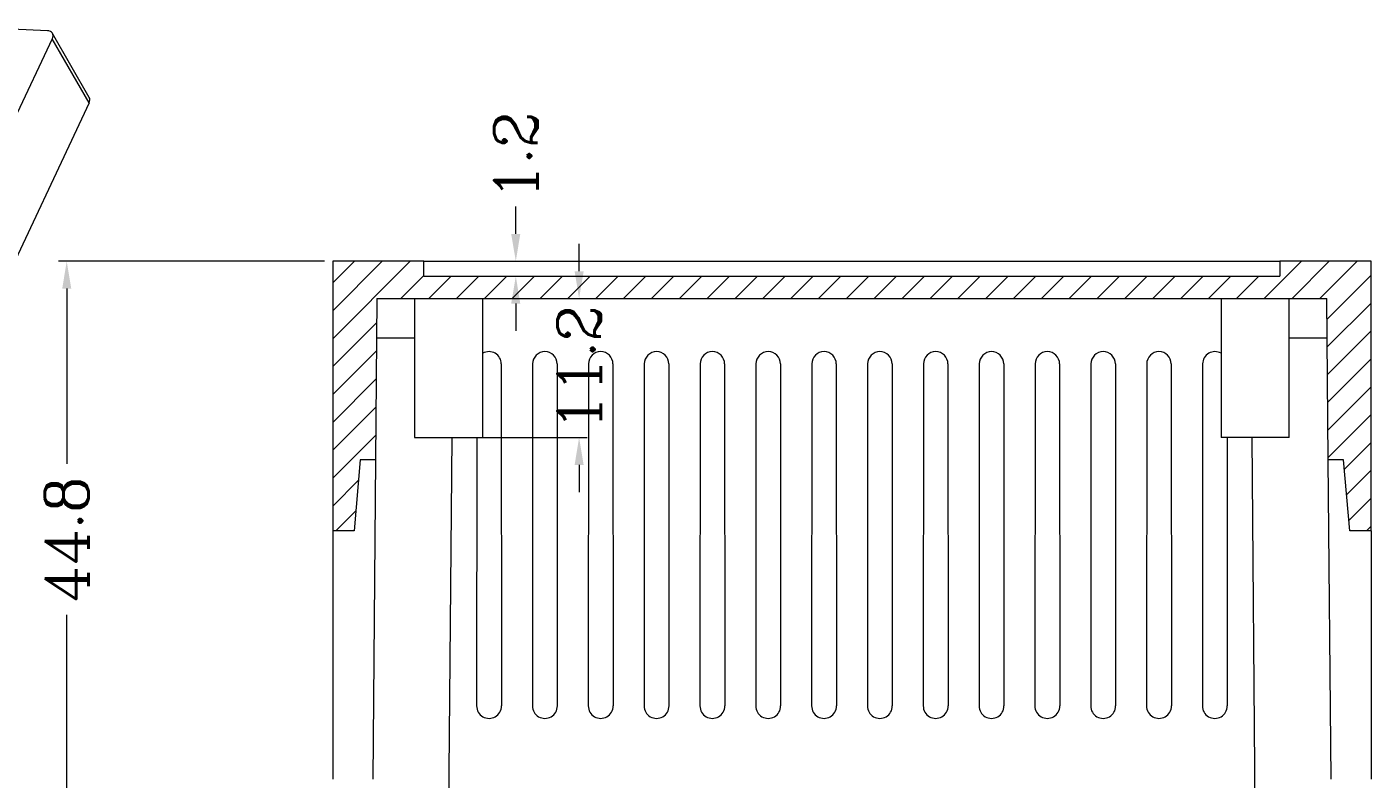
# Model space of a CAD drawing. Header units: millimetres. Extents: x -195 to 1349, y 148 to 750.
# Drawn here: x 751.5 to 859.9, y 609.6 to 670.2 of the extents above; entities that cross this region are included whole.
import ezdxf

# ---------------------------------------------------------------- set-up
doc = ezdxf.new("R2010")
doc.units = ezdxf.units.MM
doc.layers.get('0').update_dxf_attribs({"linetype": 'CONTINUOUS'})
doc.layers.get('Defpoints').update_dxf_attribs({"linetype": 'CONTINUOUS'})
doc.layers.add('100', color=7, linetype='CONTINUOUS', true_color=0xffffff)
doc.layers.add('4', color=7, linetype='CONTINUOUS', true_color=0xffffff)
doc.styles.add('ROMANC', font='romanc.shx', dxfattribs={"bigfont": 'gbcbig.shx'})
doc.dimstyles.new('YanXiu', dxfattribs={"dimtxt": 3.5, "dimasz": 2.2, "dimexe": 0.66, "dimexo": 0.66, "dimgap": 0.66, "dimtad": 0, "dimdec": 1, "dimdsep": 46, "dimtxsty": 'ROMANC', "dimcen": 0, "dimclrd": 131, "dimclre": 131, "dimclrt": 42, "dimazin": 2, "dimtfac": 1, "dimtdec": 1, "dimtofl": 0, "dimtmove": 0, "dimatfit": 3, "dimfxl": 1, "dimlwd": 5, "dimlwe": 5, "dimarcsym": 0})

# ---------------------------------------------------------------- blocks, each defined once
blk = doc.blocks.new('*D47')
at = {"color": 131, "lineweight": 5, "transparency": 16777216}
for p, q in [((796.01, 650.54), (796.01, 652.74)), ((792.16, 648.34), (796.67, 648.34)), ((785.03, 637.14), (796.67, 637.14)), ((796.01, 634.94), (796.01, 632.74))]:
    blk.add_line(p, q, dxfattribs=at)
at = {"color": 131, "lineweight": 18, "transparency": 16777216}
for points in [[(795.65, 650.54), (796.38, 650.54), (796.01, 648.34)], [(795.65, 634.94), (796.38, 634.94), (796.01, 637.14)]]:
    blk.add_solid(points, dxfattribs=at)
at = {"layer": 'Defpoints', "color": 0, "lineweight": 18, "transparency": 16777216}
for p in [(791.5, 648.34), (796.01, 648.34), (784.37, 637.14)]:
    blk.add_point(p, dxfattribs=at)
at = {"color": 42, "lineweight": 18, "transparency": 16777216, "insert": (796.01, 642.74), "char_height": 3.5, "attachment_point": 5, "rotation": 90, "style": 'ROMANC'}
blk.add_mtext('11.2', dxfattribs=at)
blk = doc.blocks.new('*D48')
at = {"color": 131, "lineweight": 5, "transparency": 16777216}
for p, q in [((790.91, 653.54), (790.91, 655.74)), ((790.91, 647.94), (790.91, 645.74))]:
    blk.add_line(p, q, dxfattribs=at)
at = {"color": 131, "lineweight": 18, "transparency": 16777216}
for points in [[(790.54, 653.54), (791.27, 653.54), (790.91, 651.34)], [(790.54, 647.94), (791.27, 647.94), (790.91, 650.14)]]:
    blk.add_solid(points, dxfattribs=at)
at = {"layer": 'Defpoints', "color": 0, "lineweight": 18, "transparency": 16777216}
for p in [(790.91, 651.34), (790.91, 651.34), (790.91, 650.14)]:
    blk.add_point(p, dxfattribs=at)
at = {"color": 42, "lineweight": 18, "transparency": 16777216, "insert": (790.91, 659.82), "char_height": 3.5, "attachment_point": 5, "rotation": 90, "style": 'ROMANC'}
blk.add_mtext('1.2', dxfattribs=at)
blk = doc.blocks.new('*D49')
at = {"color": 131, "lineweight": 5, "transparency": 16777216}
for p, q in [((775.5, 651.34), (754.05, 651.34)), ((754.71, 649.14), (754.71, 635.02)), ((754.71, 608.74), (754.71, 622.87)), ((758.97, 606.54), (754.05, 606.54))]:
    blk.add_line(p, q, dxfattribs=at)
at = {"color": 131, "lineweight": 18, "transparency": 16777216}
for points in [[(754.35, 649.14), (755.08, 649.14), (754.71, 651.34)], [(754.35, 608.74), (755.08, 608.74), (754.71, 606.54)]]:
    blk.add_solid(points, dxfattribs=at)
at = {"layer": 'Defpoints', "color": 0, "lineweight": 18, "transparency": 16777216}
for p in [(754.71, 651.34), (776.16, 651.34), (759.63, 606.54)]:
    blk.add_point(p, dxfattribs=at)
at = {"color": 42, "lineweight": 18, "transparency": 16777216, "insert": (754.71, 628.94), "char_height": 3.5, "attachment_point": 5, "rotation": 90, "style": 'ROMANC'}
blk.add_mtext('44.8', dxfattribs=at)
blk = doc.blocks.new('gfhgfh')
at = {"layer": '4', "color": 7, "linetype": 'Continuous', "lineweight": 18}
for p, q in [((1118.67, 627.8), (1112.15, 632.99)), ((1118.15, 619.88), (1118.92, 627.29)), ((1118.6, 626.86), (1110.78, 622.54)), ((1117.82, 619.45), (1095.24, 606.98))]:
    blk.add_line(p, q, dxfattribs=at)
at = {"layer": '4', "color": 7, "linetype": 'Continuous', "lineweight": 13}
blk.add_line((1117.82, 619.45), (1118.6, 626.86), dxfattribs=at)
at = {"layer": '4', "color": 7, "linetype": 'Continuous', "lineweight": 18}
for centre, major_axis, start_param, end_param in [((1117.93, 627.39), (0.994, -0.104), 5.519843, 7.09064), ((1117.15, 619.99), (-0.994, 0.104), 2.37825, 3.141608)]:
    blk.add_ellipse(centre, major_axis=major_axis, ratio=0.667517, start_param=start_param, end_param=end_param, dxfattribs=at)

msp = doc.modelspace()

# ---------------------------------------------------------------- hatches: boundary and pattern name
at = {"layer": '4', "linetype": 'Continuous', "lineweight": 13}
h = msp.add_hatch(dxfattribs=at)
h.set_pattern_fill('ANSI31', color=3, scale=0.5, style=0)
h.set_pattern_definition([(45, (-24.7109, -18.8151), (-1.122532, 1.122532), [])])
h.paths.add_polyline_path([(779.72, 648.343), (779.606, 635.342), (778.375, 635.342), (777.876, 629.642), (776.155, 629.642), (776.155, 651.342), (783.505, 651.342), (783.505, 650.143), (852.502, 650.143), (852.502, 651.342), (859.852, 651.342), (859.852, 629.642), (858.131, 629.642), (857.632, 635.342), (856.401, 635.342), (856.287, 648.343)], flags=0)

# ---------------------------------------------------------------- linework, layer by layer
at = {"layer": '100', "color": 7, "linetype": 'Continuous', "lineweight": 18}
for p, q in [((776.155, 651.342), (776.155, 629.642)), ((783.505, 651.342), (776.155, 651.342)), ((783.505, 650.143), (783.505, 651.342)), ((783.505, 651.342), (852.502, 651.342)), ((852.502, 651.342), (852.502, 650.143)), ((859.852, 651.342), (852.502, 651.342)), ((859.852, 629.642), (859.852, 651.342)), ((783.505, 650.143), (852.502, 650.143)), ((779.72, 648.343), (779.606, 635.342)), ((779.72, 648.343), (856.287, 648.343)), ((782.755, 648.343), (782.755, 637.143)), ((788.255, 637.143), (788.255, 648.343)), ((847.752, 648.343), (847.752, 637.143)), ((853.252, 637.143), (853.252, 648.343)), ((856.401, 635.342), (856.287, 648.343)), ((782.755, 645.143), (779.692, 645.143)), ((856.315, 645.143), (853.252, 645.143)), ((789.741, 643.077), (789.757, 615.534)), ((792.266, 643.077), (792.25, 615.534)), ((794.241, 643.077), (794.257, 615.534)), ((796.766, 643.077), (796.75, 615.534)), ((798.741, 643.077), (798.757, 615.534)), ((801.266, 643.077), (801.25, 615.534)), ((803.241, 643.077), (803.257, 615.534)), ((805.766, 643.077), (805.75, 615.534)), ((807.741, 643.077), (807.757, 615.534)), ((810.266, 643.077), (810.25, 615.534)), ((812.241, 643.077), (812.257, 615.534)), ((814.766, 643.077), (814.75, 615.534)), ((816.741, 643.077), (816.757, 615.534)), ((819.266, 643.077), (819.25, 615.534)), ((821.241, 643.077), (821.257, 615.534)), ((823.766, 643.077), (823.75, 615.534)), ((825.741, 643.077), (825.757, 615.534)), ((828.266, 643.077), (828.25, 615.534)), ((830.241, 643.077), (830.257, 615.534)), ((832.766, 643.077), (832.75, 615.534)), ((834.741, 643.077), (834.757, 615.534)), ((837.266, 643.077), (837.25, 615.534)), ((839.241, 643.077), (839.257, 615.534)), ((841.766, 643.077), (841.75, 615.534)), ((843.741, 643.077), (843.757, 615.534)), ((846.266, 643.077), (846.25, 615.534)), ((782.755, 637.143), (788.255, 637.143)), ((785.504, 605.543), (785.779, 637.143)), ((787.763, 637.143), (787.75, 615.534)), ((853.252, 637.143), (847.752, 637.143)), ((848.244, 637.143), (848.257, 615.534)), ((850.228, 637.143), (850.504, 605.543)), ((778.375, 635.342), (777.876, 629.642)), ((779.606, 635.342), (778.375, 635.342)), ((779.606, 635.342), (779.382, 609.643)), ((857.632, 635.342), (856.401, 635.342)), ((856.625, 609.643), (856.401, 635.342)), ((858.131, 629.642), (857.632, 635.342)), ((777.876, 629.642), (776.155, 629.642)), ((776.155, 629.642), (776.155, 609.643)), ((859.852, 629.642), (858.131, 629.642)), ((859.852, 629.642), (859.852, 609.643))]:
    msp.add_line(p, q, dxfattribs=at)
for centre, major_axis, start_param, end_param in [((788.754, 643.077), (0, -0.987), 1.5714066, 3.6713342), ((793.254, 643.077), (0, -0.987), 1.5714066, 4.7117787), ((797.754, 643.077), (0, -0.987), 1.5714066, 4.7117787), ((802.254, 643.077), (0, -0.987), 1.5714066, 4.7117787), ((806.754, 643.077), (0, -0.987), 1.5714066, 4.7117787), ((811.254, 643.077), (0, -0.987), 1.5714066, 4.7117787), ((815.754, 643.077), (0, -0.987), 1.5714066, 4.7117787), ((820.254, 643.077), (0, -0.987), 1.5714066, 4.7117787), ((824.754, 643.077), (0, -0.987), 1.5714066, 4.7117787), ((829.254, 643.077), (0, -0.987), 1.5714066, 4.7117787), ((833.754, 643.077), (0, -0.987), 1.5714066, 4.7117787), ((838.254, 643.077), (0, -0.987), 1.5714066, 4.7117787), ((842.754, 643.077), (0, -0.987), 1.5714066, 4.7117787), ((847.254, 643.077), (0, -0.987), 2.6118511, 4.7117787), ((788.754, 615.534), (0, -1.004), 4.7117787, 7.8545919), ((793.254, 615.534), (0, -1.004), 4.7117787, 7.8545919), ((797.754, 615.534), (0, -1.004), 4.7117787, 7.8545919), ((802.254, 615.534), (0, -1.004), 4.7117787, 7.8545919), ((806.754, 615.534), (0, -1.004), 4.7117787, 7.8545919), ((811.254, 615.534), (0, -1.004), 4.7117787, 7.8545919), ((815.754, 615.534), (0, -1.004), 4.7117787, 7.8545919), ((820.254, 615.534), (0, -1.004), 4.7117787, 7.8545919), ((824.754, 615.534), (0, -1.004), 4.7117787, 7.8545919), ((829.254, 615.534), (0, -1.004), 4.7117787, 7.8545919), ((833.754, 615.534), (0, -1.004), 4.7117787, 7.8545919), ((838.254, 615.534), (0, -1.004), 4.7117787, 7.8545919), ((842.754, 615.534), (0, -1.004), 4.7117787, 7.8545919), ((847.254, 615.534), (0, -1.004), 4.7117787, 7.8545919)]:
    msp.add_ellipse(centre, major_axis=major_axis, ratio=0.9999998, start_param=start_param, end_param=end_param, dxfattribs=at)

# ---------------------------------------------------------------- block references
at = {"lineweight": 18, "xscale": 0.8, "yscale": 0.8, "zscale": 0.8, "rotation": 35.89275557312439}
msp.add_blockref('gfhgfh', (322.601, -261.639), dxfattribs=at)

# ---------------------------------------------------------------- dimensions: what is measured, and where the dimension line sits
at = {"lineweight": 18}
for base, p1, p2, picture, middle in [((790.906, 651.342), (790.906, 650.143), (790.906, 651.342), '*D48', (790.906, 659.818)), ((796.015, 648.343), (784.369, 637.143), (791.504, 648.343), '*D47', (796.015, 642.743)), ((754.713, 651.342), (759.625, 606.543), (776.155, 651.342), '*D49', (754.713, 628.942))]:
    dim = msp.add_linear_dim(base=base, p1=p1, p2=p2, angle=90, dimstyle='YanXiu', dxfattribs=at)
    dim.commit()
    dim.dimension.update_dxf_attribs({"geometry": picture, "text_midpoint": middle})

doc.saveas('drawing.dxf')
